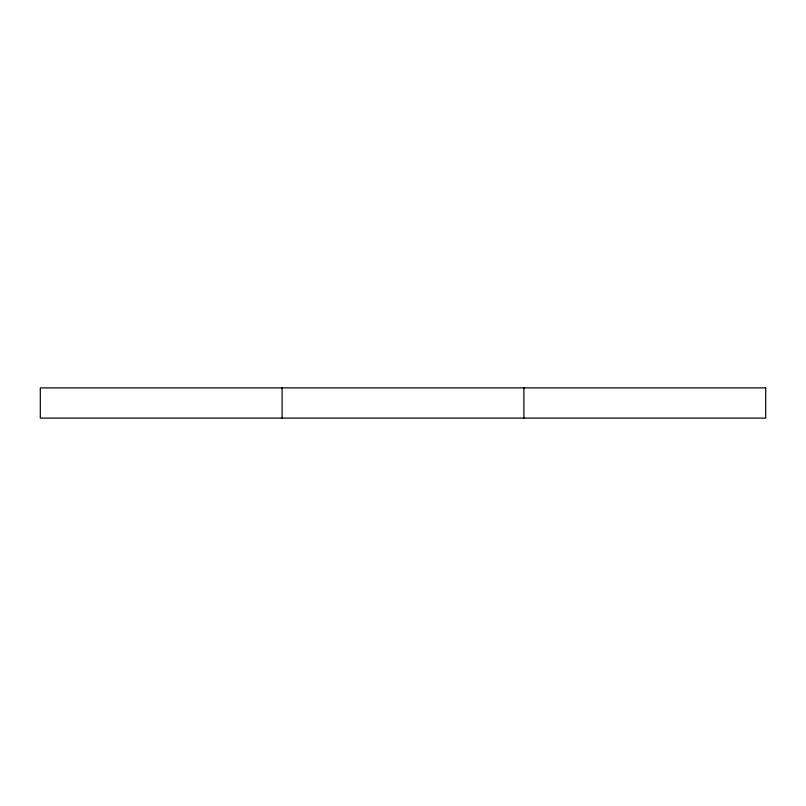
<?xml version="1.0" encoding="UTF-8"?>
<svg xmlns="http://www.w3.org/2000/svg" width="806" height="806" viewBox="0 0 806 806"><rect width="100%" height="100%" fill="white"/><g stroke="black" fill="none" stroke-linecap="round" stroke-linejoin="round"><path stroke-width="1.21" d="M523.9 387.888L523.9 418.113M282.1 387.888L282.1 418.113M765.7 387.888L40.3 387.888L40.3 418.113L765.7 418.113L765.7 387.888"/></g></svg>
